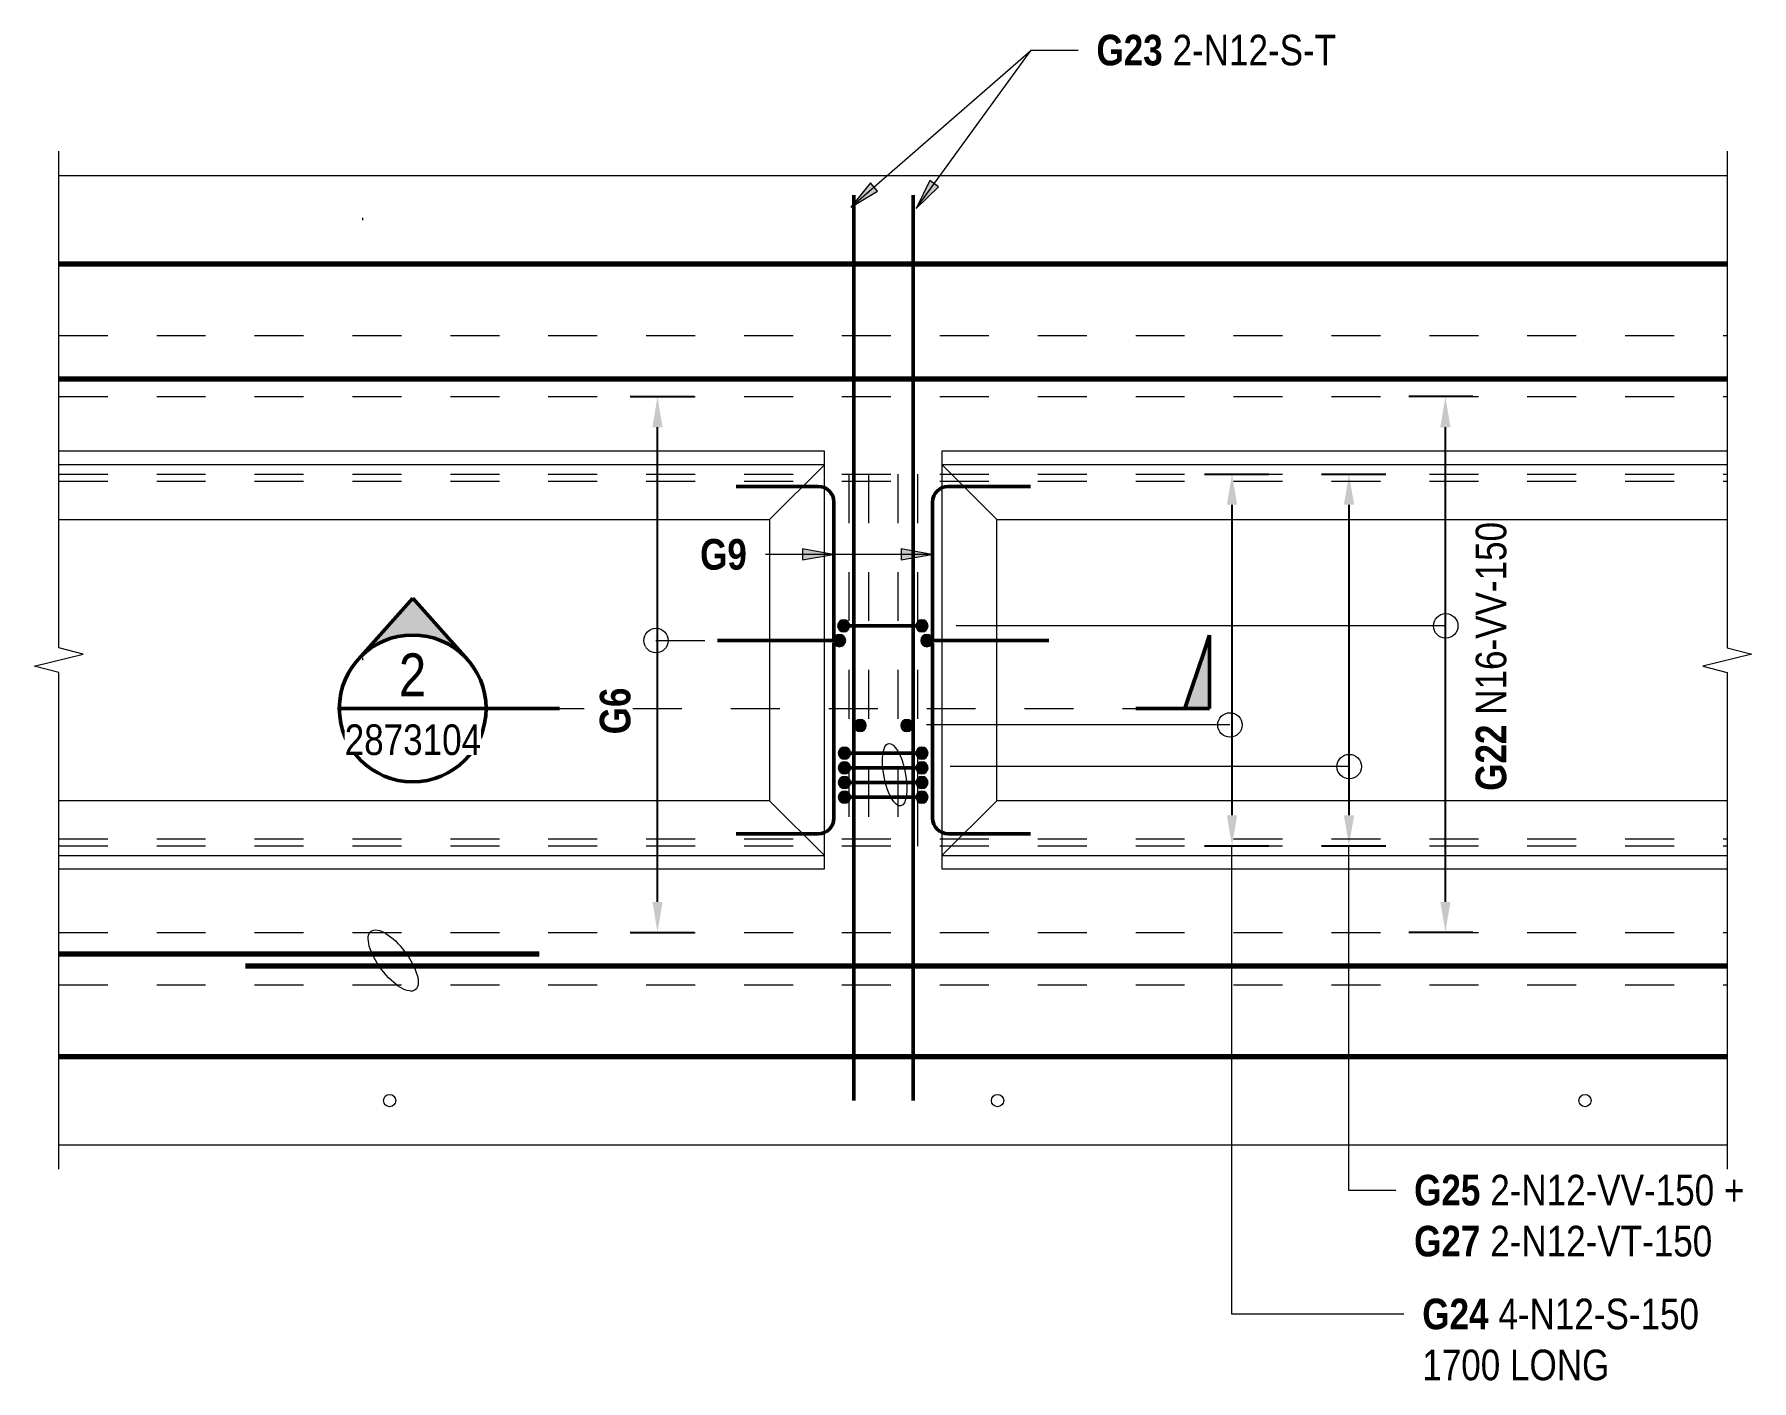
# Model space of a CAD drawing. Header units: metres. Extents: x 48.5 to 61.8, y 2.7 to 50.9.
# Drawn here: x 52.768 to 56.276, y 48.192 to 50.942 of the extents above; entities that cross this region are included whole.
import ezdxf

# ---------------------------------------------------------------- set-up
doc = ezdxf.new("R2010")
doc.units = ezdxf.units.M
for name, pattern in [('Dot_Section Line', [0.02, 0, -0.02]), ('Hidden - Small', [0.002294, 0.0015, -0.0007938]), ('JacobsDash', [0.0045, 0.003, -0.0015])]:
    doc.linetypes.add(name, pattern=pattern)
doc.layers.get('Defpoints').update_dxf_attribs({"color": 41})
for name, color, linetype, lineweight in [('A-ANNO-DIMS', 7, 'Continuous', 9), ('A-DETL', 7, 'Continuous', 13), ('A-DETL-GENF', 7, 'Continuous', 9), ('G-ANNO-SYMB', 7, 'Continuous', 9), ('G-ANNO-TEXT', 7, 'Continuous', 9)]:
    doc.layers.add(name, color=color, linetype=linetype, lineweight=lineweight)
doc.styles.add('Arial Narrow', font='ARIALN.TTF', dxfattribs={"height": 0.0625})
doc.styles.add('Arial Narrow_1', font='ARIALN.TTF', dxfattribs={"height": 0.0875})
doc.styles.add('Arial Narrow_B', font='ARIALNB.TTF', dxfattribs={"height": 0.0625})
doc.dimstyles.new('Dimension_Standard_O_REO_1', dxfattribs={"dimscale": 0.3048, "dimtxt": 0.063964, "dimasz": 0.205052, "dimexe": 0.246063, "dimexo": 0.0625, "dimgap": 0.082021, "dimtad": 1, "dimdec": 0, "dimlfac": 1000, "dimzin": 0, "dimdsep": 46, "dimtxsty": 'Arial Narrow', "dimsah": 1, "dimcen": 0.09, "dimaunit": 1, "dimadec": 4, "dimazin": 0, "dimtfac": 1, "dimtdec": 4, "dimtix": 1, "dimtmove": 0, "dimatfit": 3, "dimfxl": 0.246063, "dimfxlon": 1, "dimtvp": 1, "dimtfill": 1, "dimtolj": 1, "dimtzin": 0, "dimlwd": 25, "dimlwe": 25, "dimarcsym": 2})

# ---------------------------------------------------------------- blocks, each defined once
blk = doc.blocks.new('CS_DET_BreakLine_ViewScale - Std Break-6760364-DRG-2873104 - PLAN AT 200 WIDE DIAPHRAGM')
at = {"layer": 'A-DETL-GENF'}
for p, q in [((0.9775, 0.05), (0.965, 0)), ((1.0025, -0.05), (0.9775, 0.05)), ((0.965, 0), (-0.05, 0)), ((1.015, 0), (1.0025, -0.05)), ((2.03, 0), (1.015, 0))]:
    blk.add_line(p, q, dxfattribs=at)
blk = doc.blocks.new('CS_DET_BreakLine_ViewScale - Std Break-6760365-DRG-2873104 - PLAN AT 200 WIDE DIAPHRAGM')
at = {"layer": 'A-DETL-GENF'}
for p, q in [((0.9775, 0.05), (0.965, 0)), ((1.0025, -0.05), (0.9775, 0.05)), ((0.965, 0), (-0.05, 0)), ((1.015, 0), (1.0025, -0.05)), ((2.03, 0), (1.015, 0))]:
    blk.add_line(p, q, dxfattribs=at)
blk = doc.blocks.new('B_Det_Reinf_Bar Section_2D - Reo Dot_Scale 25_Section-1695670-DRG-2873104 - PLAN AT 200 WIDE DIAPHRAGM')
at = {"layer": 'A-DETL-GENF'}
blk.add_hatch(color=256, dxfattribs=at).paths.add_polyline_path([(0, -0.0125), (0.0032, -0.0121), (0.0063, -0.0108), (0.0088, -0.0088), (0.0108, -0.0062), (0.0121, -0.0032), (0.0125, 0), (0.0121, 0.0032), (0.0108, 0.0063), (0.0088, 0.0088), (0.0063, 0.0108), (0.0032, 0.0121), (0, 0.0125), (-0.0032, 0.0121), (-0.0062, 0.0108), (-0.0088, 0.0088), (-0.0108, 0.0063), (-0.0121, 0.0032), (-0.0125, 0), (-0.0121, -0.0032), (-0.0108, -0.0062), (-0.0084, -0.0091), (-0.0062, -0.0108), (-0.0032, -0.0121)])
for start, end in [(360, 180), (180, 360)]:
    blk.add_arc((0, 0), 0.0125, start, end, dxfattribs=at)
blk = doc.blocks.new('B_Det_Reinf_Bar Section_2D - Reo Dot_Scale 25_Section-1703103-DRG-2873104 - PLAN AT 200 WIDE DIAPHRAGM')
at = {"layer": 'A-DETL-GENF'}
blk.add_hatch(color=256, dxfattribs=at).paths.add_polyline_path([(0, 0.0125), (-0.0032, 0.0121), (-0.0063, 0.0108), (-0.0088, 0.0088), (-0.0108, 0.0062), (-0.0121, 0.0032), (-0.0125, 0), (-0.0121, -0.0032), (-0.0108, -0.0063), (-0.0088, -0.0088), (-0.0063, -0.0108), (-0.0032, -0.0121), (0.0005, -0.0124), (0.0032, -0.0121), (0.0062, -0.0108), (0.0088, -0.0088), (0.0108, -0.0063), (0.0121, -0.0032), (0.0125, 0), (0.0121, 0.0032), (0.0108, 0.0062), (0.0088, 0.0088), (0.0062, 0.0108), (0.0032, 0.0121), (0.0005, 0.0124)])
for start, end in [(0, 180), (180, 360)]:
    blk.add_arc((0, 0), 0.0125, start, end, dxfattribs=at)
blk = doc.blocks.new('B_Det_Reinf_Bar Section_2D - Reo Dot_Scale 25_Section-V1-DRG-2873104 - PLAN AT 200 WIDE DIAPHRAGM')
at = {"layer": 'A-DETL-GENF'}
blk.add_hatch(color=256, dxfattribs=at).paths.add_polyline_path([(0, 0.0125), (-0.0032, 0.0121), (-0.0063, 0.0108), (-0.0088, 0.0088), (-0.0108, 0.0062), (-0.0121, 0.0032), (-0.0125, 0), (-0.0121, -0.0032), (-0.0108, -0.0063), (-0.0088, -0.0088), (-0.0063, -0.0108), (-0.0032, -0.0121), (0, -0.0125), (0.0032, -0.0121), (0.0062, -0.0108), (0.0088, -0.0088), (0.0108, -0.0063), (0.0121, -0.0032), (0.0125, 0), (0.0121, 0.0032), (0.0102, 0.0071), (0.0088, 0.0088), (0.0062, 0.0108), (0.0032, 0.0121)])
for start, end in [(0, 180), (180, 360)]:
    blk.add_arc((0, 0), 0.0125, start, end, dxfattribs=at)
blk = doc.blocks.new('CS_DET_Rebar Tagging1 - Scale 25-6759204-DRG-2873104 - PLAN AT 200 WIDE DIAPHRAGM')
at = {"layer": 'A-DETL-GENF', "lineweight": 13}
blk.add_line((0, 0), (1, 0), dxfattribs=at)
blk.add_circle((0, 0), 0.025, dxfattribs=at)
blk = doc.blocks.new('CS_DET_Rebar Tagging1 - Scale 25-6759205-DRG-2873104 - PLAN AT 200 WIDE DIAPHRAGM')
at = {"layer": 'A-DETL-GENF', "lineweight": 13}
blk.add_line((0, 0), (0.62, 0), dxfattribs=at)
blk.add_circle((0, 0), 0.025, dxfattribs=at)
blk = doc.blocks.new('CS_DET_Rebar Tagging1 - Scale 25-6759206-DRG-2873104 - PLAN AT 200 WIDE DIAPHRAGM')
at = {"layer": 'A-DETL-GENF', "lineweight": 13}
blk.add_line((0, 0), (0.815, 0), dxfattribs=at)
blk.add_circle((0, 0), 0.025, dxfattribs=at)
blk = doc.blocks.new('CS_DET_Rebar Tagging1 - Scale 25-6759207-DRG-2873104 - PLAN AT 200 WIDE DIAPHRAGM')
at = {"layer": 'A-DETL-GENF', "lineweight": 13}
blk.add_line((0, 0), (0.1, 0), dxfattribs=at)
blk.add_circle((0, 0), 0.025, dxfattribs=at)
blk = doc.blocks.new('DIMBLOCK5-DRG-2873104 - PLAN AT 200 WIDE DIAPHRAGM')
at = {"layer": 'A-ANNO-DIMS', "color": 0, "lineweight": 25, "transparency": 16777216}
for p, q in [((55.7061, 50.2021), (55.5752, 50.2021)), ((55.6502, 49.1698), (55.6502, 50.1396)), ((55.7061, 49.1073), (55.5752, 49.1073))]:
    blk.add_line(p, q, dxfattribs=at)
at = {"layer": 'A-ANNO-DIMS', "color": 0, "transparency": 16777216}
for points in [[(55.6398, 50.1396), (55.6606, 50.1396), (55.6502, 50.2021)], [(55.6398, 49.1698), (55.6606, 49.1698), (55.6502, 49.1073)]]:
    blk.add_solid(points, dxfattribs=at)
at = {"layer": 'Defpoints', "color": 0, "transparency": 16777216}
for p in [(55.6502, 50.2021), (55.7252, 50.2021), (55.7252, 49.1073)]:
    blk.add_point(p, dxfattribs=at)
at = {"layer": 'A-ANNO-DIMS', "color": 0, "lineweight": 25, "transparency": 16777216, "insert": (55.5881, 49.6547), "char_height": 0.0625, "attachment_point": 5, "rotation": 90, "style": 'Arial Narrow', "bg_fill": 3, "box_fill_scale": 1.1, "bg_fill_color": 256, "bg_fill_true_color": 13158600, "bg_fill_transparency": 0}
blk.add_mtext('\\A1;\u200d', dxfattribs=at)
blk = doc.blocks.new('DIMBLOCK6-DRG-2873104 - PLAN AT 200 WIDE DIAPHRAGM')
at = {"layer": 'A-ANNO-DIMS', "color": 0, "lineweight": 25, "transparency": 16777216}
for p, q in [((55.3974, 50.0437), (55.5283, 50.0437)), ((55.4533, 49.3466), (55.4533, 49.9812)), ((55.3974, 49.2841), (55.5283, 49.2841))]:
    blk.add_line(p, q, dxfattribs=at)
at = {"layer": 'A-ANNO-DIMS', "color": 0, "transparency": 16777216}
for points in [[(55.4429, 49.9812), (55.4637, 49.9812), (55.4533, 50.0437)], [(55.4429, 49.3466), (55.4637, 49.3466), (55.4533, 49.2841)]]:
    blk.add_solid(points, dxfattribs=at)
at = {"layer": 'Defpoints', "color": 0, "transparency": 16777216}
for p in [(55.3783, 50.0437), (55.4533, 50.0437), (55.3783, 49.2841)]:
    blk.add_point(p, dxfattribs=at)
at = {"layer": 'A-ANNO-DIMS', "color": 0, "lineweight": 25, "transparency": 16777216, "insert": (55.3912, 49.6639), "char_height": 0.0625, "attachment_point": 5, "rotation": 90, "style": 'Arial Narrow', "bg_fill": 3, "box_fill_scale": 1.1, "bg_fill_color": 256, "bg_fill_true_color": 13158600, "bg_fill_transparency": 0}
blk.add_mtext('\\A1;\u200d', dxfattribs=at)
blk = doc.blocks.new('DIMBLOCK7-DRG-2873104 - PLAN AT 200 WIDE DIAPHRAGM')
at = {"layer": 'A-ANNO-DIMS', "color": 0, "lineweight": 25, "transparency": 16777216}
for p, q in [((55.1583, 50.0437), (55.2893, 50.0437)), ((55.2143, 49.3466), (55.2143, 49.9812)), ((55.1583, 49.2841), (55.2893, 49.2841))]:
    blk.add_line(p, q, dxfattribs=at)
at = {"layer": 'A-ANNO-DIMS', "color": 0, "transparency": 16777216}
for points in [[(55.2038, 49.9812), (55.2247, 49.9812), (55.2143, 50.0437)], [(55.2038, 49.3466), (55.2247, 49.3466), (55.2143, 49.2841)]]:
    blk.add_solid(points, dxfattribs=at)
at = {"layer": 'Defpoints', "color": 0, "transparency": 16777216}
for p in [(55.1393, 50.0437), (55.2143, 50.0437), (55.1393, 49.2841)]:
    blk.add_point(p, dxfattribs=at)
at = {"layer": 'A-ANNO-DIMS', "color": 0, "lineweight": 25, "transparency": 16777216, "insert": (55.1521, 49.6639), "char_height": 0.0625, "attachment_point": 5, "rotation": 90, "style": 'Arial Narrow', "bg_fill": 3, "box_fill_scale": 1.1, "bg_fill_color": 256, "bg_fill_true_color": 13158600, "bg_fill_transparency": 0}
blk.add_mtext('\\A1;\u200d', dxfattribs=at)
blk = doc.blocks.new('DIMBLOCK8-DRG-2873104 - PLAN AT 200 WIDE DIAPHRAGM')
at = {"layer": 'A-ANNO-DIMS', "color": 0, "lineweight": 25, "transparency": 16777216}
for p, q in [((53.9846, 50.2021), (54.1156, 50.2021)), ((54.0406, 49.1698), (54.0406, 50.1396)), ((53.9846, 49.1073), (54.1156, 49.1073))]:
    blk.add_line(p, q, dxfattribs=at)
at = {"layer": 'A-ANNO-DIMS', "color": 0, "transparency": 16777216}
for points in [[(54.0302, 50.1396), (54.051, 50.1396), (54.0406, 50.2021)], [(54.0302, 49.1698), (54.051, 49.1698), (54.0406, 49.1073)]]:
    blk.add_solid(points, dxfattribs=at)
at = {"layer": 'Defpoints', "color": 0, "transparency": 16777216}
for p in [(53.9656, 50.2021), (54.0406, 50.2021), (53.9656, 49.1073)]:
    blk.add_point(p, dxfattribs=at)
at = {"layer": 'A-ANNO-DIMS', "color": 0, "lineweight": 25, "transparency": 16777216, "insert": (53.9785, 49.6547), "char_height": 0.0625, "attachment_point": 5, "rotation": 90, "style": 'Arial Narrow', "bg_fill": 3, "box_fill_scale": 1.1, "bg_fill_color": 256, "bg_fill_true_color": 13158600, "bg_fill_transparency": 0}
blk.add_mtext('\\A1;\u200d', dxfattribs=at)
blk = doc.blocks.new('Drafting View - sectionTail-4870194-DRG-2873104 - PLAN AT 200 WIDE DIAPHRAGM')
at = {"layer": 'G-ANNO-SYMB'}
blk.add_hatch(color=256, dxfattribs=at).paths.add_polyline_path([(-0.006, 0.006), (-0.004, 0), (-0.006, 0)])
at = {"layer": 'G-ANNO-SYMB', "lineweight": 50}
for p, q in [((-0.006, 0.006), (-0.006, 0)), ((-0.004, 0), (-0.006, 0.006)), ((-0.006, 0), (-0.004, 0)), ((-0.006, 0), (0, 0))]:
    blk.add_line(p, q, dxfattribs=at)
blk = doc.blocks.new('Drafting View - SectionHead-4898858-DRG-2873104 - PLAN AT 200 WIDE DIAPHRAGM')
at = {"layer": 'G-ANNO-SYMB'}
h = blk.add_hatch(color=256, dxfattribs=at)
edge = h.paths.add_edge_path()
edge.add_line((-0.002, 0.009), (0.00247, 0.004))
edge.add_arc((-0.002, 0), 0.006, 41.8277, 138.1723)
edge.add_line((-0.00647, 0.004), (-0.002, 0.009))
at = {"layer": 'G-ANNO-SYMB', "lineweight": 50}
for p, q in [((-0.002, 0.009), (-0.00647, 0.004)), ((0.00247, 0.004), (-0.002, 0.009)), ((0.004, 0), (0.01, 0))]:
    blk.add_line(p, q, dxfattribs=at)
for start, end in [(360, 180), (180, 360)]:
    blk.add_arc((-0.002, 0), 0.006, start, end, dxfattribs=at)

msp = doc.modelspace()

# ---------------------------------------------------------------- hatches: boundary and pattern name
at = {"layer": 'G-ANNO-TEXT'}
for points in [[(54.4356, 50.5893), (54.4899, 50.622), (54.4755, 50.6386)], [(54.5691, 50.5864), (54.6148, 50.6305), (54.5969, 50.6435)], [(54.3995, 49.8798), (54.337, 49.8909), (54.337, 49.8688)], [(54.6008, 49.8798), (54.5383, 49.8909), (54.5383, 49.8688)]]:
    msp.add_hatch(color=256, dxfattribs=at).paths.add_polyline_path(points)

# ---------------------------------------------------------------- linework, layer by layer
at = {"layer": 'A-DETL', "lineweight": 9}
for p, q in [((52.8175, 50.6537), (56.2259, 50.6537)), ((54.3817, 50.0907), (52.8175, 50.0907)), ((54.3817, 49.237), (54.3817, 50.0907)), ((56.2259, 50.0907), (54.6217, 50.0907)), ((54.6217, 50.0907), (54.6217, 49.237)), ((54.3817, 50.063), (52.8175, 50.063)), ((54.2697, 49.9511), (54.3817, 50.063)), ((54.6217, 50.0631), (54.7337, 49.9511)), ((56.2259, 50.063), (54.6217, 50.063)), ((52.8175, 49.9511), (54.2697, 49.9511)), ((54.2697, 49.9511), (54.2697, 49.3763)), ((54.7337, 49.9511), (56.2259, 49.9511)), ((54.7337, 49.3763), (54.7337, 49.9511)), ((54.2697, 49.3763), (52.8175, 49.3763)), ((54.3817, 49.2644), (54.2697, 49.3763)), ((54.7337, 49.3763), (54.6217, 49.2644)), ((56.2259, 49.3763), (54.7337, 49.3763)), ((52.8175, 49.2644), (54.3817, 49.2644)), ((54.6217, 49.2644), (56.2259, 49.2644)), ((52.8175, 49.237), (54.3817, 49.237)), ((54.6217, 49.237), (56.2259, 49.237)), ((52.8175, 48.6737), (56.2259, 48.6737))]:
    msp.add_line(p, q, dxfattribs=at)
at = {"layer": 'A-DETL', "lineweight": 50}
for p, q in [((54.4416, 50.6137), (54.4416, 48.7637)), ((54.563, 50.6137), (54.563, 48.7637)), ((54.201, 50.0186), (54.369, 50.0186)), ((54.8024, 50.0186), (54.6344, 50.0186)), ((54.401, 49.9866), (54.401, 49.7082)), ((54.6024, 49.9866), (54.6024, 49.7082)), ((54.4209, 49.7337), (54.5809, 49.7337)), ((54.4133, 49.7037), (54.1633, 49.7037)), ((54.401, 49.6991), (54.401, 49.6637)), ((54.5901, 49.7037), (54.8401, 49.7037)), ((54.6024, 49.6991), (54.6024, 49.6637)), ((54.401, 49.3408), (54.401, 49.6637)), ((54.6024, 49.3408), (54.6024, 49.6637)), ((54.4225, 49.4737), (54.5809, 49.4737)), ((54.4225, 49.4437), (54.5809, 49.4437)), ((54.4225, 49.4137), (54.5809, 49.4137)), ((54.4225, 49.3837), (54.5809, 49.3837)), ((54.201, 49.3088), (54.369, 49.3088)), ((54.8024, 49.3088), (54.6344, 49.3088))]:
    msp.add_line(p, q, dxfattribs=at)
at = {"layer": 'A-DETL', "lineweight": 18}
for p, q in [((53.4385, 50.5627), (53.4385, 50.5677)), ((53.4385, 49.6637), (53.4385, 49.6687))]:
    msp.add_line(p, q, dxfattribs=at)
at = {"layer": 'A-DETL', "lineweight": 70}
for p, q in [((52.8174, 50.4737), (56.2259, 50.4737)), ((52.8175, 50.2387), (56.2259, 50.2387)), ((52.8175, 49.0638), (53.799, 49.0638)), ((53.199, 49.0388), (56.2259, 49.0388)), ((52.8174, 48.8537), (56.2259, 48.8537))]:
    msp.add_line(p, q, dxfattribs=at)
at = {"layer": 'A-DETL', "linetype": 'JacobsDash', "lineweight": 9}
for p, q in [((52.8175, 50.3272), (56.2259, 50.3272)), ((52.8175, 50.2021), (56.2259, 50.2021)), ((52.8175, 49.1073), (56.2259, 49.1073)), ((52.8175, 49.0002), (56.2259, 49.0002))]:
    msp.add_line(p, q, dxfattribs=at)
at = {"layer": 'A-DETL', "color": 8, "linetype": 'JacobsDash', "lineweight": 9, "true_color": 0x808080}
for p, q in [((52.8175, 50.0437), (56.2259, 50.0437)), ((52.8175, 50.0294), (56.2259, 50.0294)), ((52.8175, 49.2983), (56.2259, 49.2983)), ((52.8175, 49.2841), (56.2259, 49.2841))]:
    msp.add_line(p, q, dxfattribs=at)
at = {"layer": 'A-DETL', "color": 8, "linetype": 'Hidden - Small', "lineweight": 9, "true_color": 0x808080}
for p, q in [((54.4317, 50.0437), (54.4317, 49.2837)), ((54.4717, 50.0437), (54.4717, 49.2837)), ((54.5317, 50.0437), (54.5317, 49.2837)), ((54.5717, 50.0437), (54.5717, 49.4821)), ((54.5717, 49.4653), (54.5717, 49.4521)), ((54.5717, 49.4353), (54.5717, 49.4221)), ((54.5717, 49.4053), (54.5717, 49.3921)), ((54.5717, 49.3753), (54.5717, 49.2837))]:
    msp.add_line(p, q, dxfattribs=at)
at = {"layer": 'A-DETL', "lineweight": 9}
for centre in [(53.4934, 48.7637), (54.7354, 48.7637), (55.9354, 48.7637)]:
    msp.add_circle(centre, 0.0125, dxfattribs=at)
at = {"layer": 'A-DETL', "lineweight": 50}
for centre, start, end in [((54.369, 49.9866), 0, 90), ((54.6344, 49.9866), 90, 180), ((54.369, 49.3408), 270, 0), ((54.6344, 49.3408), 180, 270)]:
    msp.add_arc(centre, 0.032, start, end, dxfattribs=at)
at = {"layer": 'A-DETL', "lineweight": 18}
for centre, major_axis, ratio in [((54.5251, 49.4296), (-0.0124, 0.0638), 0.337749), ((53.5007, 49.0499), (-0.0451, 0.0599), 0.4)]:
    msp.add_ellipse(centre, major_axis=major_axis, ratio=ratio, dxfattribs=at)
at = {"layer": 'G-ANNO-SYMB', "lineweight": 50}
msp.add_line((53.3905, 49.565), (53.6905, 49.565), dxfattribs=at)
at = {"layer": 'G-ANNO-TEXT'}
for p, q in [((54.4356, 50.5893), (54.8042, 50.9101)), ((54.5691, 50.5864), (54.8042, 50.9101)), ((54.8042, 50.9101), (54.8998, 50.9101)), ((54.8042, 50.9101), (54.8998, 50.9101)), ((54.4755, 50.6386), (54.4356, 50.5893)), ((54.4899, 50.622), (54.4755, 50.6386)), ((54.5969, 50.6435), (54.5691, 50.5864)), ((54.5691, 50.5864), (54.6148, 50.6305)), ((54.6148, 50.6305), (54.5969, 50.6435)), ((54.4356, 50.5893), (54.4899, 50.622)), ((54.3995, 49.8798), (54.337, 49.8909)), ((54.337, 49.8909), (54.337, 49.8688)), ((54.6008, 49.8798), (54.5383, 49.8909)), ((54.5383, 49.8909), (54.5383, 49.8688)), ((54.2626, 49.8798), (54.261, 49.8798)), ((54.3995, 49.8798), (54.2626, 49.8798)), ((54.6008, 49.8798), (54.2626, 49.8798)), ((54.337, 49.8688), (54.3995, 49.8798)), ((54.5383, 49.8688), (54.6008, 49.8798)), ((55.4524, 48.5808), (55.5488, 48.5808)), ((55.2133, 48.3278), (55.5655, 48.3278))]:
    msp.add_line(p, q, dxfattribs=at)

# ---------------------------------------------------------------- block references
at = {"layer": 'A-DETL-GENF'}
for name, p, rotation in [('CS_DET_BreakLine_ViewScale - Std Break-6760364-DRG-2873104 - PLAN AT 200 WIDE DIAPHRAGM', (52.8175, 50.6537), 270.0000000000006), ('CS_DET_BreakLine_ViewScale - Std Break-6760365-DRG-2873104 - PLAN AT 200 WIDE DIAPHRAGM', (56.2259, 48.6737), 90.00000000000017), ('CS_DET_Rebar Tagging1 - Scale 25-6759204-DRG-2873104 - PLAN AT 200 WIDE DIAPHRAGM', (55.6509, 49.7337), 180), ('B_Det_Reinf_Bar Section_2D - Reo Dot_Scale 25_Section-V1-DRG-2873104 - PLAN AT 200 WIDE DIAPHRAGM', (54.4125, 49.7037), 180), ('B_Det_Reinf_Bar Section_2D - Reo Dot_Scale 25_Section-1703103-DRG-2873104 - PLAN AT 200 WIDE DIAPHRAGM', (54.5809, 49.7337), 180), ('B_Det_Reinf_Bar Section_2D - Reo Dot_Scale 25_Section-V1-DRG-2873104 - PLAN AT 200 WIDE DIAPHRAGM', (54.55, 49.5301), 180), ('CS_DET_Rebar Tagging1 - Scale 25-6759205-DRG-2873104 - PLAN AT 200 WIDE DIAPHRAGM', (55.2101, 49.5312), 180), ('B_Det_Reinf_Bar Section_2D - Reo Dot_Scale 25_Section-1703103-DRG-2873104 - PLAN AT 200 WIDE DIAPHRAGM', (54.5809, 49.4737), 180), ('CS_DET_Rebar Tagging1 - Scale 25-6759206-DRG-2873104 - PLAN AT 200 WIDE DIAPHRAGM', (55.4537, 49.4462), 180), ('B_Det_Reinf_Bar Section_2D - Reo Dot_Scale 25_Section-1703103-DRG-2873104 - PLAN AT 200 WIDE DIAPHRAGM', (54.5809, 49.4437), 180), ('B_Det_Reinf_Bar Section_2D - Reo Dot_Scale 25_Section-1703103-DRG-2873104 - PLAN AT 200 WIDE DIAPHRAGM', (54.5809, 49.4137), 180), ('B_Det_Reinf_Bar Section_2D - Reo Dot_Scale 25_Section-1703103-DRG-2873104 - PLAN AT 200 WIDE DIAPHRAGM', (54.5809, 49.3837), 180)]:
    msp.add_blockref(name, p, dxfattribs=dict(at, rotation=rotation))
for name, p in [('CS_DET_Rebar Tagging1 - Scale 25-6759207-DRG-2873104 - PLAN AT 200 WIDE DIAPHRAGM', (54.0375, 49.7037)), ('B_Det_Reinf_Bar Section_2D - Reo Dot_Scale 25_Section-1695670-DRG-2873104 - PLAN AT 200 WIDE DIAPHRAGM', (54.4209, 49.7337)), ('B_Det_Reinf_Bar Section_2D - Reo Dot_Scale 25_Section-1695670-DRG-2873104 - PLAN AT 200 WIDE DIAPHRAGM', (54.5909, 49.7037)), ('B_Det_Reinf_Bar Section_2D - Reo Dot_Scale 25_Section-1695670-DRG-2873104 - PLAN AT 200 WIDE DIAPHRAGM', (54.4547, 49.5301)), ('B_Det_Reinf_Bar Section_2D - Reo Dot_Scale 25_Section-1695670-DRG-2873104 - PLAN AT 200 WIDE DIAPHRAGM', (54.4225, 49.4737)), ('B_Det_Reinf_Bar Section_2D - Reo Dot_Scale 25_Section-1695670-DRG-2873104 - PLAN AT 200 WIDE DIAPHRAGM', (54.4225, 49.4437)), ('B_Det_Reinf_Bar Section_2D - Reo Dot_Scale 25_Section-1695670-DRG-2873104 - PLAN AT 200 WIDE DIAPHRAGM', (54.4225, 49.4137)), ('B_Det_Reinf_Bar Section_2D - Reo Dot_Scale 25_Section-1695670-DRG-2873104 - PLAN AT 200 WIDE DIAPHRAGM', (54.4225, 49.3837))]:
    msp.add_blockref(name, p, dxfattribs=at)
at = {"layer": 'G-ANNO-SYMB', "lineweight": 50, "xscale": 24.99999999999999, "yscale": 24.99999999999999, "zscale": 24.99999999999999}
msp.add_blockref('Drafting View - SectionHead-4898858-DRG-2873104 - PLAN AT 200 WIDE DIAPHRAGM', (53.5905, 49.565), dxfattribs=at)

# ---------------------------------------------------------------- texts
at = {"layer": 'G-ANNO-TEXT', "char_height": 0.0625, "attachment_point": 1, "bg_fill": 3, "box_fill_scale": 1, "bg_fill_color": 256, "bg_fill_transparency": 0}
for s, insert, style in [('G23', (54.9373, 50.9414), 'Arial Narrow_B'), ('G25 ', (55.5863, 48.6121), 'Arial Narrow_B'), ('G27 ', (55.5863, 48.5079), 'Arial Narrow_B'), ('G24 ', (55.603, 48.3591), 'Arial Narrow_B'), ('1700 LONG', (55.603, 48.2549), 'Arial Narrow')]:
    msp.add_mtext(s, dxfattribs=dict(at, insert=insert, style=style))

# ---------------------------------------------------------------- next in the draw order: texts
at = {"layer": 'G-ANNO-SYMB', "insert": (53.5123, 49.6774), "char_height": 0.0875, "attachment_point": 1, "style": 'Arial Narrow_1', "bg_fill": 3, "box_fill_scale": 1, "bg_fill_color": 256, "bg_fill_transparency": 0}
msp.add_mtext('2', dxfattribs=at)
at = {"layer": 'G-ANNO-SYMB', "insert": (53.4016, 49.5324), "char_height": 0.0625, "attachment_point": 1, "style": 'Arial Narrow', "bg_fill": 3, "box_fill_scale": 1, "bg_fill_color": 256, "bg_fill_true_color": 13158600, "bg_fill_transparency": 0}
msp.add_mtext('2873104', dxfattribs=at)
at = {"layer": 'G-ANNO-TEXT', "char_height": 0.0625, "attachment_point": 1, "style": 'Arial Narrow', "bg_fill": 3, "box_fill_scale": 1, "bg_fill_color": 256, "bg_fill_transparency": 0}
for s, insert in [(' 2-N12-S-T', (55.0729, 50.9414)), ('2-N12-VV-150 +', (55.7418, 48.6121)), ('2-N12-VT-150', (55.7418, 48.5079)), ('4-N12-S-150 ', (55.7585, 48.3591))]:
    msp.add_mtext(s, dxfattribs=dict(at, insert=insert))

# ---------------------------------------------------------------- next in the draw order: dimensions: what is measured, and where the dimension line sits
at = {"layer": 'A-ANNO-DIMS', "lineweight": 25}
for base, p1, p2, override, picture, middle in [((54.0406, 50.2021), (53.9656, 49.1073), (53.9656, 50.2021), {"dimpost": '<>', "dimfxl": 1.094788}, 'DIMBLOCK8-DRG-2873104 - PLAN AT 200 WIDE DIAPHRAGM', (53.9785, 49.6547)), ((55.6502, 50.2021), (55.7252, 49.1073), (55.7252, 50.2021), {"dimpost": '<>', "dimfxl": 1.094788}, 'DIMBLOCK5-DRG-2873104 - PLAN AT 200 WIDE DIAPHRAGM', (55.5881, 49.6547)), ((55.2143, 50.0437), (55.1393, 49.2841), (55.1393, 50.0437), {"dimpost": '<>', "dimfxl": 0.759594}, 'DIMBLOCK7-DRG-2873104 - PLAN AT 200 WIDE DIAPHRAGM', (55.1521, 49.6639)), ((55.4533, 50.0437), (55.3783, 49.2841), (55.3783, 50.0437), {"dimpost": '<>', "dimfxl": 0.759594}, 'DIMBLOCK6-DRG-2873104 - PLAN AT 200 WIDE DIAPHRAGM', (55.3912, 49.6639))]:
    dim = msp.add_linear_dim(base=base, p1=p1, p2=p2, angle=90, text='\u200d', dimstyle='Dimension_Standard_O_REO_1', override=override, dxfattribs=at)
    dim.commit()
    dim.dimension.update_dxf_attribs({"geometry": picture, "text_midpoint": middle})

# ---------------------------------------------------------------- next in the draw order: linework, layer by layer
at = {"layer": 'G-ANNO-TEXT'}
for p, q in [((55.2133, 49.2848), (55.2133, 48.3278)), ((55.4524, 49.2848), (55.4524, 48.5808))]:
    msp.add_line(p, q, dxfattribs=at)

# ---------------------------------------------------------------- next in the draw order: block references
at = {"layer": 'G-ANNO-SYMB', "lineweight": 50, "extrusion": (0, 0, -1), "xscale": 24.99999999999999, "yscale": 24.99999999999999, "zscale": 24.99999999999999}
msp.add_blockref('Drafting View - sectionTail-4870194-DRG-2873104 - PLAN AT 200 WIDE DIAPHRAGM', (-55.0181, 49.565), dxfattribs=at)

# ---------------------------------------------------------------- next in the draw order: texts
at = {"layer": 'G-ANNO-TEXT', "insert": (54.1276, 49.9111), "char_height": 0.0625, "attachment_point": 1, "style": 'Arial Narrow_B', "bg_fill": 3, "box_fill_scale": 1, "bg_fill_color": 256, "bg_fill_transparency": 0}
msp.add_mtext('G9', dxfattribs=at)
at = {"layer": 'G-ANNO-TEXT', "char_height": 0.0625, "attachment_point": 1, "rotation": 90, "style": 'Arial Narrow_B', "bg_fill": 3, "box_fill_scale": 1, "bg_fill_color": 256, "bg_fill_true_color": 13158600, "bg_fill_transparency": 0}
for s, insert in [('G6', (53.9227, 49.5121)), ('G22 ', (55.7121, 49.3967))]:
    msp.add_mtext(s, dxfattribs=dict(at, insert=insert))

# ---------------------------------------------------------------- next in the draw order: linework, layer by layer
at = {"layer": 'G-ANNO-SYMB', "color": 7, "linetype": 'Dot_Section Line', "true_color": 0xffffff}
msp.add_line((53.5905, 49.565), (55.0181, 49.565), dxfattribs=at)

# ---------------------------------------------------------------- next in the draw order: texts
at = {"layer": 'G-ANNO-TEXT', "insert": (55.7121, 49.5521), "char_height": 0.0625, "attachment_point": 1, "rotation": 90, "style": 'Arial Narrow', "bg_fill": 3, "box_fill_scale": 1, "bg_fill_color": 256, "bg_fill_true_color": 13158600, "bg_fill_transparency": 0}
msp.add_mtext('N16-VV-150', dxfattribs=at)

doc.saveas('drawing.dxf')
